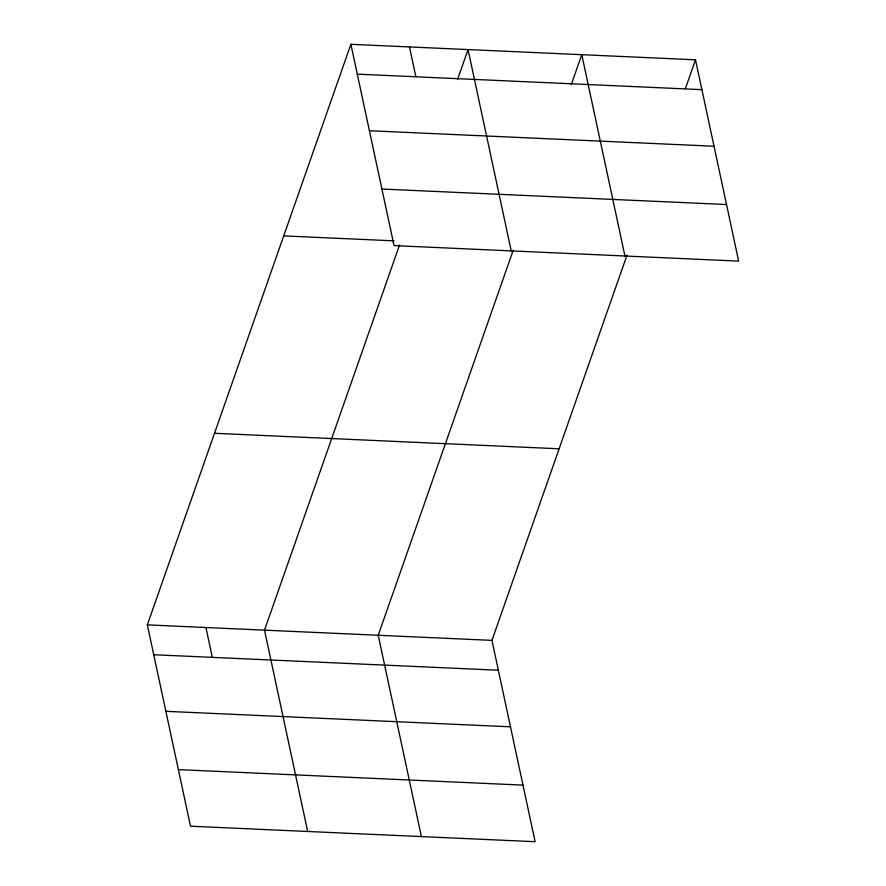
<?xml version="1.0" encoding="UTF-8"?>
<svg xmlns="http://www.w3.org/2000/svg" width="886" height="886" viewBox="0 0 886 886"><rect width="100%" height="100%" fill="white"/><g stroke="black" fill="none" stroke-linecap="round" stroke-linejoin="round"><path stroke-width="1.33" d="M626.967 255.257L491.951 640.379L535.111 841.7L190.501 826.206L147.342 624.885L350.889 44.3L695.499 59.794L738.658 261.115L394.048 245.621L350.889 44.3M399.531 245.034L264.515 630.156L307.675 831.467M457.541 79.541L468.052 49.572L511.211 250.893M513.249 250.151L378.233 635.262L421.393 836.583M571.271 84.657L581.781 54.688L624.94 255.999M685.443 88.467L695.499 59.794M357.291 74.147L701.9 89.652M369.418 130.74L714.027 146.234M381.921 189.039L726.531 204.533M283.719 235.897L394.071 240.859M214.512 433.287L559.121 448.792M147.342 624.885L491.951 640.379M153.743 654.732L498.353 670.226M165.87 711.314L510.48 726.819M178.374 769.613L522.984 785.118M409.476 46.936L415.877 76.783M205.929 627.521L212.33 657.368"/></g></svg>
